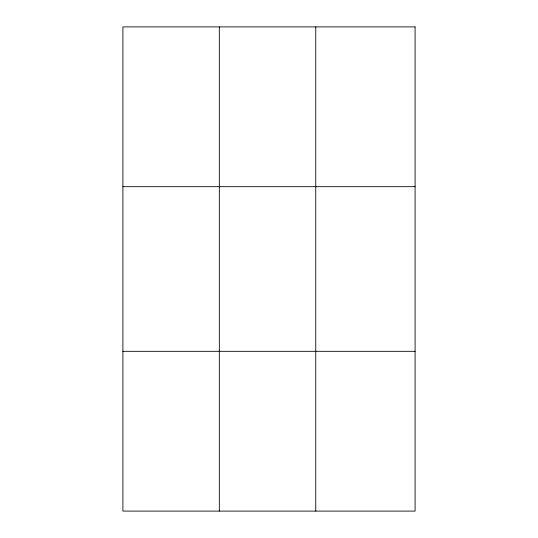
<?xml version="1.0" encoding="UTF-8"?>
<svg xmlns="http://www.w3.org/2000/svg" width="538" height="538" viewBox="0 0 538 538"><rect width="100%" height="100%" fill="white"/><g stroke="black" fill="none" stroke-linecap="round" stroke-linejoin="round"><path stroke-width="0.81" d="M219.329 511.1L219.329 26.9M315.752 511.1L315.752 26.9M122.906 186.686L415.094 186.686M122.906 351.314L415.094 351.314M415.094 26.9L415.094 511.1L122.906 511.1L122.906 26.9L415.094 26.9"/></g></svg>
